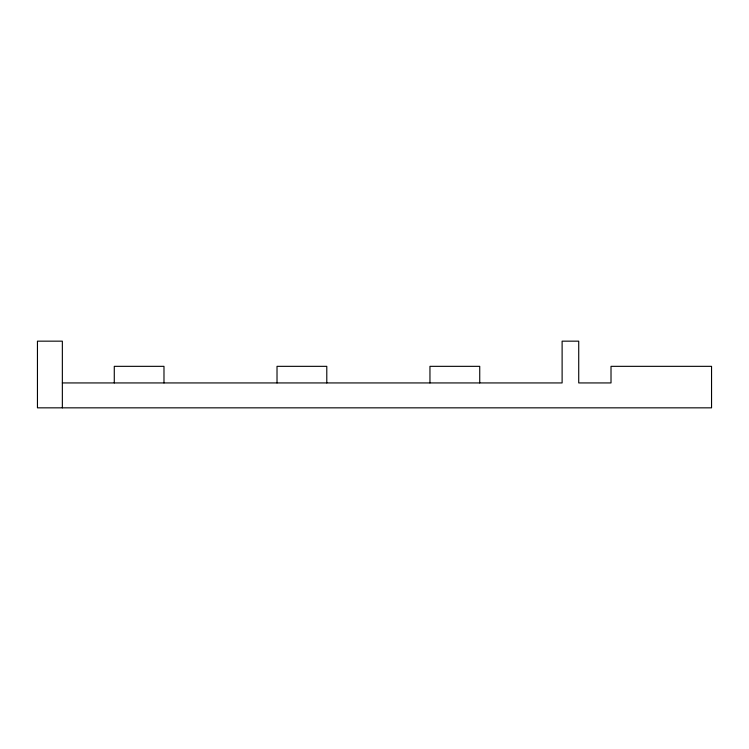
<?xml version="1.0" encoding="UTF-8"?>
<svg xmlns="http://www.w3.org/2000/svg" width="749" height="749" viewBox="0 0 749 749"><rect width="100%" height="100%" fill="white"/><g stroke="black" fill="none" stroke-linecap="round" stroke-linejoin="round"><path stroke-width="1.12" d="M62.354 382.936L562.115 382.936L562.115 341.16L578.724 341.16L578.724 382.936L611.015 382.936L611.015 366.336L711.55 366.336L711.55 407.84L37.45 407.84L37.45 341.16L62.354 341.16L62.354 407.84M479.734 382.936L479.734 366.336L429.954 366.336L429.954 382.936M326.789 382.936L326.789 366.336L277.018 366.336L277.018 382.936M163.984 382.936L163.984 366.336L114.279 366.336L114.279 382.936"/></g></svg>
